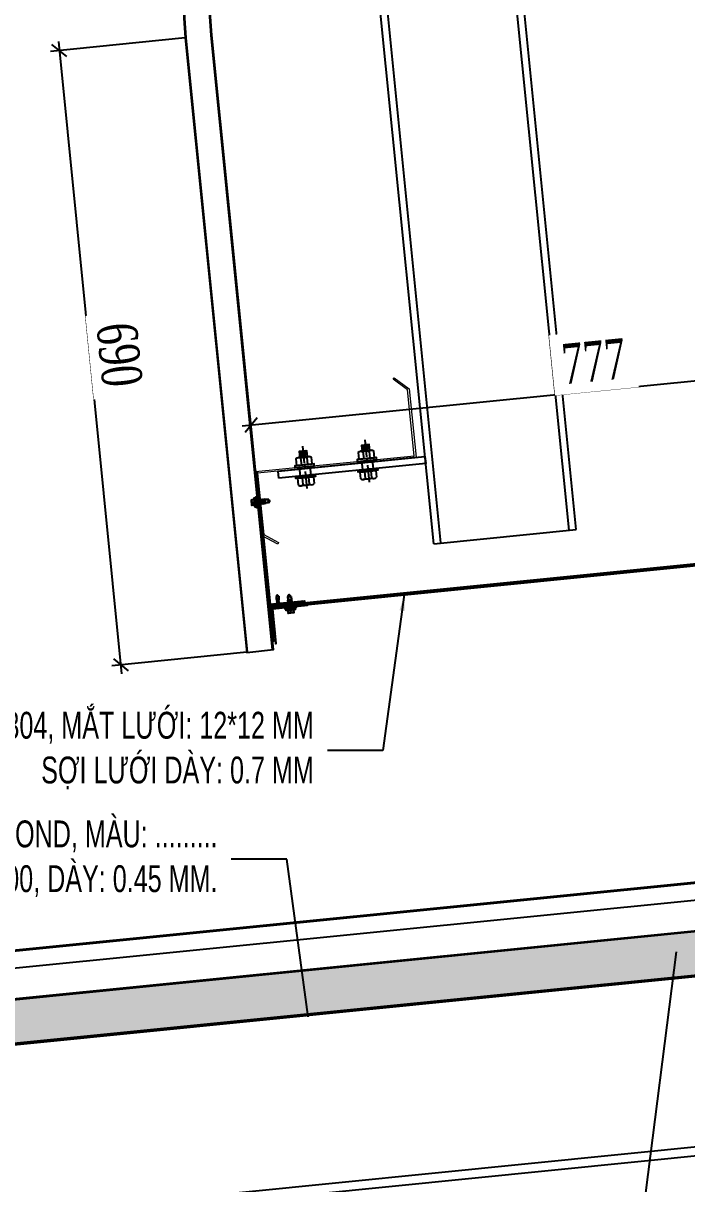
# Model space of a CAD drawing. Header units: inches. Extents: x 315041 to 662841, y -45540 to -35018.
# Drawn here: x 329693.4 to 329767.6, y -36985.7 to -36856 of the extents above; entities that cross this region are included whole.
import ezdxf

# ---------------------------------------------------------------- set-up
doc = ezdxf.new("R2010")
doc.units = ezdxf.units.IN
doc.header["$MEASUREMENT"] = 0
for name, pattern in [('CENTER2', [28.575, 19.05, -3.175, 3.175, -3.175]), ('DASHED2', [9.525, 6.35, -3.175]), ('ketcau-1', [2, 1, 1])]:
    doc.linetypes.add(name, pattern=pattern)
for name, color, linetype in [('2', 2, 'Continuous'), ('3', 3, 'Continuous'), ('5', 5, 'Continuous'), ('8', 8, 'Continuous'), ('ketcau-8', 8, 'Continuous'), ('ROOFING', 4, 'Continuous'), ('STRUCTURE', 1, 'Continuous')]:
    doc.layers.add(name, color=color, linetype=linetype)
doc.layers.add('XG', color=128, linetype='Continuous', lineweight=13)
doc.styles.add('ST1', font='times.ttf', dxfattribs={"width": 0.7})
doc.styles.add('ST1H', font='vnshxh.shx', dxfattribs={"width": 0.7})
doc.dimstyles.new('10', dxfattribs={"dimtxt": 4.5, "dimasz": 1.5, "dimexe": 1, "dimexo": 0, "dimgap": 1, "dimtad": 1, "dimdec": 0, "dimlfac": 10, "dimzin": 0, "dimdsep": 46, "dimtxsty": 'ST1', "dimblk": 'OBLIQUE', "dimcen": 1, "dimdle": 1, "dimclrd": 8, "dimclre": 8, "dimclrt": 3, "dimadec": 0, "dimazin": 0, "dimtfac": 1, "dimtdec": 0, "dimtix": 1, "dimtofl": 0, "dimtmove": 1, "dimatfit": 3, "dimfxl": 0, "dimtfill": 1, "dimtolj": 1, "dimtzin": 0, "dimlwd": -1, "dimlwe": -1, "dimarcsym": 1})
doc.dimstyles.new('3', dxfattribs={"dimtxt": 3.5, "dimasz": 1.8, "dimexe": 1, "dimexo": 0, "dimgap": 1, "dimtad": 1, "dimdec": 0, "dimlfac": 3, "dimzin": 0, "dimdsep": 46, "dimtxsty": 'ST1H', "dimblk": 'OBLIQUE', "dimcen": 1, "dimdle": 1, "dimclrd": 8, "dimclre": 8, "dimclrt": 3, "dimadec": 0, "dimazin": 0, "dimtfac": 1, "dimtdec": 0, "dimtix": 1, "dimtofl": 0, "dimtmove": 1, "dimatfit": 3, "dimfxl": 0.18, "dimtolj": 1, "dimtzin": 0, "dimlwd": -1, "dimlwe": -1, "dimarcsym": 1})

# ---------------------------------------------------------------- blocks, each defined once
blk = doc.blocks.new('bl1')
at = {"layer": '8', "linetype": 'ketcau-1'}
for p, q in [((68, 400), (-100, 352)), ((100, 361), (-100, 304)), ((100, 313), (-100, 257)), ((-79, 226), (-79, 50)), ((79, 226), (79, 50))]:
    blk.add_line(p, q, dxfattribs=at)
for points in [[(-100, 250), (100, 250), (100, 400), (-100, 400)], [(-250, 0), (250, 0), (250, 50), (-250, 50)]]:
    blk.add_lwpolyline(points, close=True, dxfattribs=at)
blk.add_lwpolyline([(-200, 226, -0.403647), (-79, 226, -0.308355), (79, 226, -0.40582), (200, 226, -2.464147)], format="xyb", dxfattribs=at)
for points in [[(-200, 226), (-200, 50), (200, 50), (200, 226)], [(145, 250), (-143, 250)]]:
    blk.add_lwpolyline(points, dxfattribs=at)
blk = doc.blocks.new('bl2')
at = {"layer": '8', "linetype": 'ketcau-1'}
for p, q in [((-79, 226), (-79, 50)), ((79, 226), (79, 50))]:
    blk.add_line(p, q, dxfattribs=at)
blk.add_lwpolyline([(-250, 0), (250, 0), (250, 50), (-250, 50)], close=True, dxfattribs=at)
blk.add_lwpolyline([(-200, 226, -0.403647), (-79, 226, -0.308355), (79, 226, -0.40582), (200, 226, -2.464147)], format="xyb", dxfattribs=at)
for points in [[(-200, 226), (-200, 50), (200, 50), (200, 226)], [(145, 250), (-143, 250)]]:
    blk.add_lwpolyline(points, dxfattribs=at)
blk = doc.blocks.new('Short_Self_drilling')
at = {"layer": 'STRUCTURE', "color": 1, "linetype": 'Continuous'}
for p, q in [((6.4, 1.7), (-6.4, 1.7)), ((5.1, 3.8), (-5.1, 3.8)), ((-2.6, 2.9), (-5.1, 2.9)), ((-3.4, 3.8), (-3.4, 6.8)), ((3, 7.2), (-3, 7.2)), ((2.6, 2.9), (-2.6, 2.9)), ((-2.1, 2.8), (-2.1, 2.9)), ((6.3, 0), (0, 0)), ((2.2, 2.8), (2.2, 2.9)), ((2.2, -0.5), (2.2, 0)), ((5.1, 2.9), (2.6, 2.9)), ((3.4, 3.8), (3.4, 6.8)), ((3, -1.2), (-2.7, -0.2)), ((3, -2.7), (-2.7, -1.8)), ((3, -4.2), (-2.7, -3.3)), ((3, -5.8), (-2.7, -4.8)), ((3, -7.3), (-2.7, -6.3)), ((-1.9, -8), (-2.7, -7.9)), ((-2.1, -1.4), (-2.1, -0.9)), ((-2.1, -2.9), (-2.1, -2.4)), ((-2.1, -4.4), (-2.1, -3.9)), ((-2.1, -6), (-2.1, -5.4)), ((-2.1, -7.5), (-2.1, -7)), ((-2.1, -12.3), (-2.1, -8.5)), ((3, -8.8), (-1.1, -8.1)), ((2.1, -12.3), (2.1, -9.1)), ((2.2, -2), (2.2, -1.5)), ((2.2, -3.6), (2.2, -3)), ((2.2, -5.1), (2.2, -4.6)), ((2.2, -6.6), (2.2, -6.1)), ((2.2, -8.1), (2.2, -7.6))]:
    blk.add_line(p, q, dxfattribs=at)
blk.add_lwpolyline([(6.4, 1.3), (6.4, 1.7), (2.1, 2.8), (-2.1, 2.8), (-6.4, 1.7), (-6.4, 1.3)], close=True, dxfattribs=at)
for points in [[(-6.4, 1.3, -0.088869), (-6.3, 0), (0, 0)], [(-0.1, 3.8), (-0.3, 6.2, 0.338878), (-3.1, 6.2), (-3.3, 3.8)], [(3.3, 3.8), (3.1, 6.2, 0.338878), (0.3, 6.2), (0.1, 3.8)], [(2.1, -12.3), (0.2, -14.2, -0.333596), (-0.2, -14.2), (-2.1, -12.3)], [(-0.1, -14), (-1, -12.2, -0.148657), (-1.4, -11.2), (-2, -7.7, -0.815006), (-1.2, -7.8, 0.150833), (-0.8, -8.7)], [(2.1, -12.3), (1.7, -11.7, 0.52242), (0.9, -11.7), (-0.2, -14.2)]]:
    blk.add_lwpolyline(points, format="xyb", dxfattribs=at)
for points in [[(3, -1.2), (2.2, -1.5), (-2.1, -0.8), (-2.7, -0.2), (-2.4, 0)], [(3, -2.7), (2.2, -3), (-2.1, -2.4), (-2.7, -1.8), (-2.1, -1.4), (2.2, -2), (3, -2.7)], [(3, -4.2), (2.2, -4.6), (-2.1, -3.9), (-2.7, -3.3), (-2.1, -2.9), (2.2, -3.6), (3, -4.2)], [(3, -5.8), (2.2, -6.1), (-2.1, -5.4), (-2.7, -4.8), (-2.1, -4.4), (2.2, -5.1), (3, -5.8)], [(3, -7.3), (2.2, -7.6), (-2.1, -7), (-2.7, -6.3), (-2.1, -6), (2.2, -6.6), (3, -7.3)], [(-1.8, -8.5), (-2.1, -8.5), (-2.7, -7.9), (-2.1, -7.5), (-1.8, -7.5)], [(-1.3, -7.6), (2.2, -8.1), (3, -8.8)], [(-1.2, 0), (2.2, -0.5), (3, -1.2)], [(3, -8.8), (2.2, -9.1), (-0.8, -8.7)]]:
    blk.add_lwpolyline(points, dxfattribs=at)
for centre, radius, start, end in [((-5, 3.3), 0.455, 109.7949, 250.2674), ((-3, 6.8), 0.429, 90.0311, 180.0311), ((3, 6.8), 0.429, 0.0311, 90.0311), ((5.1, 3.3), 0.435, 279.7276, 80.3347), ((10, 0.2), 3.74, 162.2963, 182.6103)]:
    blk.add_arc(centre, radius, start, end, dxfattribs=at)
blk = doc.blocks.new('_Oblique')
at = {"color": 0, "linetype": 'ByBlock', "lineweight": -2}
blk.add_line((-0.5, -0.5), (0.5, 0.5), dxfattribs=at)
blk = doc.blocks.new('*D453')
at = {"color": 8, "linetype": 'Continuous', "transparency": 16777216}
blk.add_arc((329732.19, -36835.29), 13.95, 275.7106, 5.7106, dxfattribs=at)
at = {"layer": 'Defpoints', "color": 0, "transparency": 16777216}
for p in [(329906.52, -36817.85), (329731.4, -36835.37), (329732.11, -36834.49), (329740.07, -36914.09)]:
    blk.add_point(p, dxfattribs=at)
at = {"color": 8, "transparency": 16777216, "xscale": 1.5, "yscale": 1.5, "zscale": 1.5}
for p, rotation in [((329746.07, -36833.9), 95.71059313750655), ((329733.58, -36849.17), 185.7105931375782)]:
    blk.add_blockref('_Oblique', p, dxfattribs=dict(at, rotation=rotation))
at = {"color": 3, "transparency": 16777216, "insert": (329740.44, -36842.03), "char_height": 4.5, "attachment_point": 5, "rotation": 50.7106, "style": 'ST1', "bg_fill": 3, "box_fill_scale": 1.25, "bg_fill_color": 256, "bg_fill_true_color": 13158600, "bg_fill_transparency": 16682176}
blk.add_mtext('\\A1;90°', dxfattribs=at)
at = {"layer": 'Defpoints', "color": 0, "transparency": 16777216}
blk.add_point((329740.33, -36846.61), dxfattribs=at)
blk = doc.blocks.new('*D458')
at = {"color": 8, "linetype": 'Continuous', "transparency": 16777216}
for p, q in [((329711.51, -36857.66), (329696.44, -36859.16)), ((329697.34, -36858.07), (329704.4, -36928.72)), ((329718.38, -36926.31), (329703.31, -36927.82))]:
    blk.add_line(p, q, dxfattribs=at)
at = {"layer": 'Defpoints', "color": 0, "transparency": 16777216}
for p in [(329711.51, -36857.66), (329718.38, -36926.31), (329704.3, -36927.72)]:
    blk.add_point(p, dxfattribs=at)
at = {"color": 8, "transparency": 16777216, "xscale": 1.5, "yscale": 1.5, "zscale": 1.5}
for p, rotation in [((329697.44, -36859.06), 95.71044612488929), ((329704.3, -36927.72), 275.7104461248893)]:
    blk.add_blockref('_Oblique', p, dxfattribs=dict(at, rotation=rotation))
at = {"color": 3, "transparency": 16777216, "insert": (329704.15, -36893.06), "char_height": 4.5, "attachment_point": 5, "rotation": 275.7104, "style": 'ST1', "bg_fill": 3, "box_fill_scale": 1.25, "bg_fill_color": 256, "bg_fill_true_color": 13158600, "bg_fill_transparency": 8116572}
blk.add_mtext('\\A1;690', dxfattribs=at)
blk = doc.blocks.new('*D609')
at = {"color": 8, "linetype": 'Continuous', "transparency": 16777216}
for p, q in [((329797.65, -36908.34), (329796.04, -36892.2)), ((329717.86, -36901.02), (329797.13, -36893.1)), ((329720.37, -36916.06), (329718.76, -36899.93))]:
    blk.add_line(p, q, dxfattribs=at)
at = {"layer": 'Defpoints', "color": 0, "transparency": 16777216}
for p in [(329796.14, -36893.2), (329797.65, -36908.34), (329720.37, -36916.06)]:
    blk.add_point(p, dxfattribs=at)
at = {"color": 8, "transparency": 16777216, "xscale": 1.5, "yscale": 1.5, "zscale": 1.5}
for p, rotation in [((329796.14, -36893.2), 5.710593137653458), ((329718.86, -36900.92), 185.7105931376535)]:
    blk.add_blockref('_Oblique', p, dxfattribs=dict(at, rotation=rotation))
at = {"color": 3, "transparency": 16777216, "insert": (329757.17, -36893.78), "char_height": 4.5, "attachment_point": 5, "rotation": 5.7106, "style": 'ST1', "bg_fill": 3, "box_fill_scale": 1.25, "bg_fill_color": 256, "bg_fill_true_color": 13158600, "bg_fill_transparency": 0}
blk.add_mtext('\\A1;777', dxfattribs=at)
blk = doc.blocks.new('HFR-1')
at = {"layer": 'STRUCTURE', "color": 1, "linetype": 'Continuous'}
for p, q in [((-5.5, 0), (5.5, 0)), ((-5.2, 0.8), (-3.4, 1.5)), ((5.2, 0.8), (3.4, 1.5)), ((-2.4, -1.2), (-3, -1.6)), ((-3, -1.6), (-2.4, -1.9)), ((-2.4, -1.9), (-3, -2.3)), ((-3, -2.3), (-2.4, -2.6)), ((-2.4, -2.6), (-3, -3)), ((-3, -3), (-2.4, -3.3)), ((-2.4, -3.3), (-3, -3.7)), ((-3, -3.7), (-2.4, -4.1)), ((-2.4, -4.1), (-3, -4.4)), ((-3, -4.4), (-2.4, -4.8)), ((-2.4, -4.8), (-3, -5.1)), ((-3, -5.1), (-2.4, -5.5)), ((-2.4, -5.5), (-3, -5.8)), ((-3, -5.8), (-2.4, -6.2)), ((-2.4, -6.2), (-3, -6.6)), ((-3, -6.6), (-2.4, -6.9)), ((-2.4, -6.9), (-3, -7.3)), ((-3, -7.3), (-2.4, -7.6)), ((-2.4, -7.6), (-3, -8)), ((-3, -8), (-2.4, -8.3)), ((-2.4, -8.3), (-3, -8.7)), ((-3, -8.7), (-2.4, -9)), ((-2.4, -9), (-3, -9.4)), ((-3, -9.4), (-2.4, -9.7)), ((-2.4, -9.7), (-3, -10.1)), ((-3, -10.1), (-2.4, -10.5)), ((-2.4, -10.5), (-3, -10.8)), ((-3, -10.8), (-2.4, -11.2)), ((-2.4, -11.2), (-3, -11.5)), ((-3, -11.5), (-2.4, -11.9)), ((-2.9, -1.6), (2.9, -1.4)), ((-2.9, -2.3), (2.9, -2.1)), ((-2.9, -3), (2.9, -2.8)), ((-2.9, -3.7), (2.9, -3.6)), ((-2.9, -4.4), (2.9, -4.3)), ((-2.9, -5.1), (2.9, -5)), ((-2.9, -5.9), (2.9, -5.7)), ((-2.9, -6.6), (2.9, -6.4)), ((-2.9, -7.3), (2.9, -7.1)), ((-2.9, -8), (2.9, -7.8)), ((-2.9, -8.7), (2.9, -8.5)), ((-2.9, -9.4), (2.9, -9.2)), ((-2.9, -10.1), (1.5, -10)), ((-2.9, -10.8), (1.3, -10.7)), ((-2.9, -11.5), (0.9, -11.4)), ((-2.5, -17.4), (-2.5, -11.8)), ((-2.5, -17.4), (-2, -16.7)), ((-2.5, -17.4), (-0.2, -19.7)), ((2.4, -1.1), (-2.4, -1.2)), ((2.4, -1.8), (-2.4, -1.9)), ((-2.4, -1.9), (2.4, -1.8)), ((-2.4, -2.6), (2.4, -2.5)), ((2.4, -2.5), (-2.4, -2.6)), ((-2.4, -3.3), (2.4, -3.2)), ((2.4, -3.2), (-2.4, -3.3)), ((-2.4, -4.1), (2.4, -3.9)), ((2.4, -3.9), (-2.4, -4.1)), ((-2.4, -4.8), (2.4, -4.6)), ((2.4, -4.6), (-2.4, -4.8)), ((-2.4, -5.5), (2.4, -5.3)), ((2.4, -5.3), (-2.4, -5.5)), ((-2.4, -6.2), (2.4, -6)), ((2.4, -6), (-2.4, -6.2)), ((-2.4, -6.9), (2.4, -6.8)), ((2.4, -6.8), (-2.4, -6.9)), ((-2.4, -7.6), (2.4, -7.5)), ((2.4, -7.5), (-2.4, -7.6)), ((-2.4, -8.3), (2.4, -8.2)), ((2.4, -8.2), (-2.4, -8.3)), ((-2.4, -9), (2.4, -8.9)), ((2.4, -8.9), (-2.4, -9)), ((-2.4, -9.7), (2.4, -9.6)), ((2.4, -9.6), (-2.4, -9.7)), ((1.4, -10.3), (-2.4, -10.5)), ((-2.4, -10.5), (1.4, -10.3)), ((-2.4, -11.2), (1.1, -11.1)), ((1.1, -11.1), (-2.4, -11.2)), ((-2.4, -11.9), (0.4, -11.8)), ((-1, -16.7), (0.2, -19.7)), ((0.1, -19.4), (1.2, -17.3)), ((0.2, -19.7), (2.5, -17.4)), ((1.6, -16.1), (2.3, -10.2)), ((2.2, -10), (2.9, -10)), ((2.2, -11), (2.4, -11)), ((2.4, -11), (2.2, -11)), ((2.2, -11.4), (2.9, -11.4)), ((2.2, -11.7), (2.4, -11.7)), ((2.4, -10.3), (2.3, -10.3)), ((2.3, -10.3), (2.4, -10.3)), ((2.3, -10.7), (2.9, -10.7)), ((2.9, -1.4), (2.4, -1.1)), ((2.4, -1.8), (2.9, -1.4)), ((2.9, -2.1), (2.4, -1.8)), ((2.4, -2.5), (2.9, -2.1)), ((2.9, -2.8), (2.4, -2.5)), ((2.4, -3.2), (2.9, -2.8)), ((2.9, -3.6), (2.4, -3.2)), ((2.4, -3.9), (2.9, -3.6)), ((2.9, -4.3), (2.4, -3.9)), ((2.4, -4.6), (2.9, -4.3)), ((2.9, -5), (2.4, -4.6)), ((2.4, -5.3), (2.9, -5)), ((2.9, -5.7), (2.4, -5.3)), ((2.4, -6), (2.9, -5.7)), ((2.9, -6.4), (2.4, -6)), ((2.4, -6.8), (2.9, -6.4)), ((2.9, -7.1), (2.4, -6.8)), ((2.4, -7.5), (2.9, -7.1)), ((2.9, -7.8), (2.4, -7.5)), ((2.4, -8.2), (2.9, -7.8)), ((2.9, -8.5), (2.4, -8.2)), ((2.4, -8.9), (2.9, -8.5)), ((2.9, -9.2), (2.4, -8.9)), ((2.4, -9.6), (2.9, -9.2)), ((2.9, -10), (2.4, -9.6)), ((2.4, -10.3), (2.9, -10)), ((2.9, -10.7), (2.4, -10.3)), ((2.4, -11), (2.9, -10.7)), ((2.9, -11.4), (2.4, -11)), ((2.4, -11.7), (2.9, -11.4)), ((2.5, -17.4), (2.5, -11.7))]:
    blk.add_line(p, q, dxfattribs=at)
at = {"layer": 'STRUCTURE', "color": 1, "linetype": 'Continuous', "ltscale": 8}
for p in [(-3.4, 1.5), (3.4, 1.5)]:
    blk.add_line(p, (0, 1.5), dxfattribs=at)
at = {"layer": 'STRUCTURE', "color": 1, "linetype": 'DASHED2'}
for p in [(-1.9, 1.5), (1.9, 1.5)]:
    blk.add_line(p, (0, 0), dxfattribs=at)
at = {"layer": 'STRUCTURE', "color": 1, "linetype": 'Continuous', "ltscale": 8}
for centre, start, end in [((-4.7, 0.2), 130.41, 194.8062), ((4.7, 0.2), 345.1938, 49.59)]:
    blk.add_arc(centre, 0.801, start, end, dxfattribs=at)
at = {"layer": 'STRUCTURE', "color": 1, "linetype": 'Continuous'}
for centre, radius, start, end in [((-7.3, -9), 9.14, 58.065, 78.8402), ((5.1, -3.8), 3.83, 84.2039, 134.3621), ((-1.5, -17.1), 0.59, 34.2302, 144.5641), ((0, -19.4), 0.331, 231.6348, 305.4287), ((-0.5, -10.1), 1.93, 296.6041, 355.3922), ((-0.6, -16), 2.2, 324.0048, 357.8268), ((1.9, -10.3), 0.444, 15.9762, 172.6971)]:
    blk.add_arc(centre, radius, start, end, dxfattribs=at)

msp = doc.modelspace()

# ---------------------------------------------------------------- hatches: boundary and pattern name
at = {"true_color": 0xfb041d}
h = msp.add_hatch(dxfattribs=at)
h.set_pattern_fill('ANSI31', color=1, angle=5.711087, style=0)
h.set_pattern_definition([(320.711087083, (10212.26502, -106451.56283), (-0.079153889746, -0.09674534479), [])])
h.paths.add_polyline_path([(329724.8531, -36920.693), (329720.873, -36921.091), (329721.271, -36925.0712), (329721.3705, -36925.0612), (329720.9824, -36921.1806), (329724.8631, -36920.7925)])
h = msp.add_hatch(dxfattribs=at)
h.set_pattern_fill('ANSI31', color=1, angle=5.711087, style=0)
h.set_pattern_definition([(320.711087083, (10212.57392, -106451.83157), (-0.079153889746, -0.09674534479), [])])
h.paths.add_polyline_path([(329725.162, -36920.9617), (329721.1819, -36921.3598), (329721.5799, -36925.3399), (329721.6794, -36925.33), (329721.2913, -36921.4493), (329725.172, -36921.0612)])
at = {"true_color": 0xf25d0d}
h = msp.add_hatch(dxfattribs=at)
h.set_pattern_fill('FLEX,_O', color=20, scale=3)
h.set_pattern_definition([(7e-15, (232927.959, -25770.61784), (0, 0.75), [0.75, -0.75]), (45, (232928.709, -25770.61784), (4e-17, 0.7499999987), [0.1875, -0.685660173, 0.1875, -1.060660173])])
h.paths.add_polyline_path([(329803.7824, -36958.9872), (329803.0931, -36954.0306), (329621.7734, -36972.1786), (329621.7734, -36977.2298)])
at = {"true_color": 0xf2ee0d}
h = msp.add_hatch(dxfattribs=at)
h.set_pattern_fill('ANSI37,_O', color=2, scale=1.2, angle=-5.709972)
h.set_pattern_definition([(50.70997249, (231877.87326, -35853.0379), (-0.11609256595, 0.0949869261), []), (140.70997249, (231877.87326, -35853.0379), (-0.0949869261, -0.11609256595), [])])
h.paths.add_polyline_path([(329803.7819, -36958.9844), (329803.7819, -36958.8909), (329622.2629, -36977.0358), (329622.2629, -36977.1363)])

# ---------------------------------------------------------------- linework, layer by layer
at = {"color": 1, "true_color": 0xfb041d}
for points in [[(329724.8531, -36920.693), (329720.873, -36921.091), (329721.271, -36925.0712), (329721.3705, -36925.0612), (329720.9824, -36921.1806), (329724.8631, -36920.7925)], [(329725.162, -36920.9617), (329721.1819, -36921.3598), (329721.5799, -36925.3399), (329721.6794, -36925.33), (329721.2913, -36921.4493), (329725.172, -36921.0612)]]:
    msp.add_lwpolyline(points, close=True, dxfattribs=at)
at = {"color": 20, "true_color": 0xf25d0d}
msp.add_lwpolyline([(329803.7824, -36958.9872), (329803.0931, -36954.0306), (329621.7734, -36972.1786), (329621.7734, -36977.2298), (329803.7824, -36958.9872)], dxfattribs=at)
at = {"color": 2, "true_color": 0xf2ee0d}
msp.add_lwpolyline([(329803.7819, -36958.9844), (329803.7819, -36958.8909), (329622.2629, -36977.0358), (329622.2629, -36977.1363), (329803.7819, -36958.9844)], dxfattribs=at)
at = {"layer": '2'}
for p, q in [((329739.2761, -36914.174), (329731.3158, -36834.571)), ((329740.0721, -36914.0943), (329732.1118, -36834.4914)), ((329754.4006, -36912.6615), (329747.9528, -36848.1831)), ((329755.1967, -36912.5819), (329748.8284, -36848.8995)), ((329739.2761, -36914.174), (329755.1967, -36912.5819)), ((329720.3703, -36916.0645), (329720.5196, -36916.0496)), ((329904.4423, -36968.0065), (329621.7734, -36996.2734)), ((329904.5418, -36969.0015), (329621.7734, -36997.2783))]:
    msp.add_line(p, q, dxfattribs=at)
at = {"layer": '3'}
for points in [[(329903.9423, -36795.1986), (329750.0226, -36810.5906, 0.41421277), (329711.5147, -36857.6557), (329718.3802, -36926.3134), (329721.3654, -36926.0149), (329714.4998, -36857.3572, -0.41421277), (329750.3211, -36813.5757), (329902.4381, -36798.364)], [(329718.4798, -36926.3035), (329711.6142, -36857.6458, -0.41421277), (329750.0326, -36810.6901), (329903.9423, -36795.2991)], [(329721.2659, -36926.0248), (329714.4003, -36857.3672, -0.41421277), (329750.3112, -36813.4762), (329902.5171, -36798.2556)]]:
    msp.add_lwpolyline(points, format="xyb", dxfattribs=at)
at = {"layer": '5', "linetype": 'CENTER2', "ltscale": 0.1}
for p, q in [((329731.5834, -36902.5719), (329732.0747, -36907.4839)), ((329724.6179, -36903.2662), (329725.1094, -36908.1805))]:
    msp.add_line(p, q, dxfattribs=at)
at = {"layer": '8', "ltscale": 15}
for p, q in [((329721.8828, -36906.0644), (329738.3009, -36904.4226)), ((329738.3009, -36904.4226), (329738.3806, -36905.2186)), ((329738.3806, -36905.2186), (329721.9624, -36906.8604)), ((329721.9624, -36906.8604), (329721.8828, -36906.0644))]:
    msp.add_line(p, q, dxfattribs=at)
at = {"layer": '8'}
for p, q in [((329724.251, -36905.6266), (329724.3505, -36906.6217)), ((329725.4451, -36905.5072), (329725.5446, -36906.5023)), ((329731.2165, -36904.9322), (329731.3158, -36905.9251)), ((329732.4105, -36904.8128), (329732.5098, -36905.8057))]:
    msp.add_line(p, q, dxfattribs=at)
at = {"layer": 'ROOFING'}
for p, q in [((329621.7734, -36966.6512), (329814.0531, -36947.4232)), ((329621.7734, -36966.7517), (329814.067, -36947.5223)), ((329621.7734, -36968.6611), (329814.3307, -36949.4054)), ((329621.7734, -36972.0781), (329812.0103, -36953.0544)), ((329621.7734, -36972.1786), (329811.934, -36953.1625))]:
    msp.add_line(p, q, dxfattribs=at)
at = {"layer": 'XG'}
msp.add_lwpolyline([(329719.3753, -36906.1141), (329737.087, -36904.343), (329736.3507, -36896.9797), (329734.747, -36895.7847), (329734.8665, -36895.6243), (329736.5409, -36896.8721), (329737.3059, -36904.5221), (329719.5942, -36906.2932), (329720.2802, -36913.1526), (329721.9482, -36914.0487), (329721.8536, -36914.2249), (329720.0917, -36913.2784)], close=True, dxfattribs=at)

# ---------------------------------------------------------------- block references
at = {"color": 1, "xscale": -0.09600000000666692, "yscale": 0.09599999995043618, "zscale": 0.09599999999999996, "rotation": 95.74157340678163}
msp.add_blockref('Short_Self_drilling', (329719.6161, -36909.5264), dxfattribs=at)
at = {"color": 8, "xscale": 0.05968394872163005, "yscale": 0.05968394875344529, "zscale": 0.05968394874381824, "rotation": 185.5649012821152}
msp.add_blockref('HFR-1', (329721.9054, -36921.0883), dxfattribs=at)
at = {"color": 1, "extrusion": (0, 0, -1), "xscale": 0.09599999998412095, "yscale": 0.09600000002097886, "zscale": -0.09599999999999996, "rotation": 174.257785640428}
msp.add_blockref('Short_Self_drilling', (-329723.26, -36921.2524), dxfattribs=at)
at = {"layer": 'ketcau-8', "linetype": 'ketcau-1', "extrusion": (0, 0, -1), "xscale": -0.00435135138286153, "yscale": 0.004351351457444252, "zscale": -0.004351351417794727, "rotation": 354.2888178587895}
for p in [(-329731.8135, -36904.8725), (-329724.848, -36905.5669)]:
    msp.add_blockref('bl1', p, dxfattribs=at)
at = {"layer": 'ketcau-8', "linetype": 'ketcau-1', "xscale": -0.00435135138286153, "yscale": 0.004351351457444252, "zscale": 0.004351351417794727, "rotation": 185.7111821412105}
for p in [(329731.9128, -36905.8654), (329724.9476, -36906.562)]:
    msp.add_blockref('bl2', p, dxfattribs=at)

# ---------------------------------------------------------------- leaders
at = {"color": 9}
for points in [[(329735.9833, -36919.8795), (329733.6088, -36937.2908), (329725.879, -36937.2908)], [(329725.2471, -36967.0484), (329722.8449, -36949.4338), (329715.115, -36949.4338)], [(329766.3849, -36959.7651), (329759.938, -37010.1474), (329738.488, -37010.1474)]]:
    msp.add_leader(points, dimstyle='3', override={"dimgap": 1, "dimtad": 0}, dxfattribs=at)

# ---------------------------------------------------------------- next in the draw order: texts
at = {"color": 60, "true_color": 0xcbec13, "insert": (329725.879, -36937.2908), "char_height": 3, "attachment_point": 6, "style": 'ST1H', "bg_fill": 2}
msp.add_mtext('\\A1;L¦íI CH¾N CHIM: INOX 304, M¾T L¦íI: 12*12 MM\\PSîI L¦íI DµY: 0.7 MM', dxfattribs=at)
at = {"layer": '3', "insert": (329715.115, -36949.4338), "char_height": 3, "attachment_point": 6, "style": 'ST1H', "bg_fill": 2}
msp.add_mtext('\\A1;t«n m¸i nhµ x\xadëng: CLEAR COLORBOND, mµu: .........\\PLo¹i : SEAMLOCK-K500, dµy: 0.45 mm.', dxfattribs=at)

# ---------------------------------------------------------------- next in the draw order: dimensions: what is measured, and where the dimension line sits
at = {"color": 8}
dim = msp.add_angular_dim_2l(base=(329740.3328, -36846.6129), line1=((329740.0721, -36914.0943), (329732.1118, -36834.4914)), line2=((329731.3954, -36835.367), (329906.5219, -36817.8544)), dimstyle='10', dxfattribs=at)
dim.commit()
dim.dimension.update_dxf_attribs({"geometry": '*D453', "text_midpoint": (329740.4361, -36842.033)})
dim = msp.add_aligned_dim(p1=(329711.5147, -36857.6557), p2=(329718.3802, -36926.3134), distance=-14.1477, dimstyle='10', dxfattribs=at)
dim.commit()
dim.dimension.update_dxf_attribs({"geometry": '*D458', "text_midpoint": (329704.149, -36893.0644)})

# ---------------------------------------------------------------- next in the draw order: dimensions: what is measured, and where the dimension line sits
dim = msp.add_aligned_dim(p1=(329720.3703, -36916.0645), p2=(329797.6514, -36908.3364), distance=15.2156, dimstyle='10', dxfattribs=at)
dim.commit()
dim.dimension.update_dxf_attribs({"geometry": '*D609', "text_midpoint": (329757.169, -36893.7813)})

# ---------------------------------------------------------------- next in the draw order: hatches: boundary and pattern name
at = {"true_color": 0xfb041d}
h = msp.add_hatch(dxfattribs=at)
h.set_pattern_fill('ANSI31', color=1, style=0)
h.set_pattern_definition([(45, (4895.70007, 466.41371), (-0.08838834765, 0.08838834765), [])])
h.paths.add_polyline_path([(329719.5246, -36906.0992), (329721.0073, -36920.9269), (329724.8239, -36920.5452), (329724.8388, -36920.6944), (329720.873, -36921.091), (329719.3753, -36906.1141)])
at = {"true_color": 0xcbec13}
h = msp.add_hatch(dxfattribs=at)
h.set_pattern_fill('ANSI37', color=60, style=0)
h.set_pattern_definition([(45, (4895.70007, 466.41371), (-0.08838834765, 0.08838834765), []), (135, (4895.70007, 466.41371), (-0.08838834765, -0.08838834765), [])])
h.paths.add_polyline_path([(329798.1067, -36913.4675), (329720.9824, -36921.1806), (329721.3153, -36924.5091), (329721.4951, -36924.4912), (329721.1819, -36921.3598), (329797.9467, -36913.6826), (329798.2447, -36916.6621), (329798.4244, -36916.6442)])

# ---------------------------------------------------------------- next in the draw order: linework, layer by layer
at = {"color": 1, "true_color": 0xfb041d}
msp.add_lwpolyline([(329719.5246, -36906.0992), (329721.0073, -36920.9269), (329724.8239, -36920.5452), (329724.8388, -36920.6944), (329720.873, -36921.091), (329719.3753, -36906.1141)], close=True, dxfattribs=at)
at = {"color": 60, "true_color": 0xcbec13}
msp.add_lwpolyline([(329798.1067, -36913.4675), (329720.9824, -36921.1806), (329721.3153, -36924.5091), (329721.4951, -36924.4912), (329721.1819, -36921.3598), (329797.9467, -36913.6826), (329798.2447, -36916.6621), (329798.4244, -36916.6442)], close=True, dxfattribs=at)

doc.saveas('drawing.dxf')
